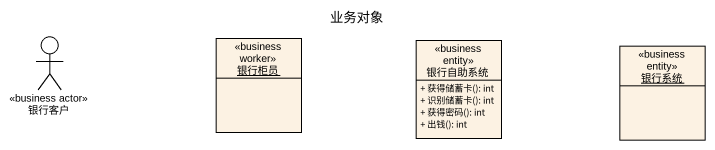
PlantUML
@startuml
title 业务对象
allowmixing
hide circle
hide empty members
skinparam classAttributeIconSize 0
actor 银行客户 <<business actor>>
object 银行柜员 <<business worker>>
class 银行自助系统 <<business entity>> {
  + 获得储蓄卡(): int
  + 识别储蓄卡(): int
  + 获得密码(): int
  + 出钱(): int
}
object 银行系统 <<business entity>>
@enduml
